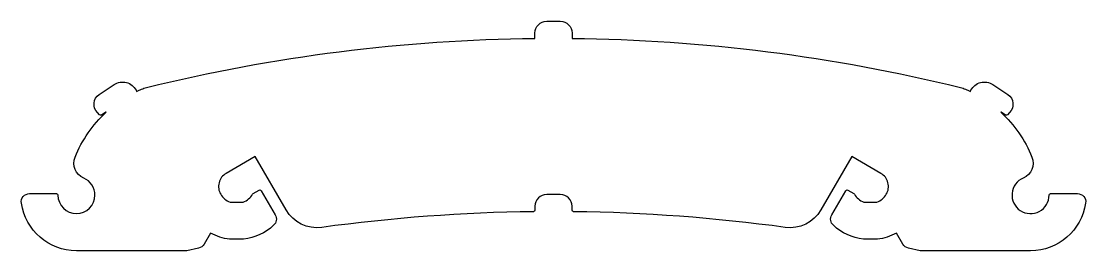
# Model space of a CAD drawing. Extents: x -78 to 78, y -30 to 4.
import ezdxf

# ---------------------------------------------------------------- set-up
doc = ezdxf.new("R2010")
doc.units = 0

msp = doc.modelspace()

# ---------------------------------------------------------------- linework, layer by layer
at = {"layer": '1', "color": 1}
msp.add_lwpolyline([(68.501, -23.674, 0.598), (72.718, -21.407, -0.414), (72.943, -21.182), (76.87, -21.182, -0.457), (78.082, -22.583, -0.372), (70, -29.575), (53.842, -29.575, -0.053), (53.795, -29.57), (52.078, -29.201, -0.212), (51.275, -28.615), (50.332, -26.983, -0.092), (47.529, -27.886, -0.032), (47.5, -27.888), (45.5, -27.888, -0.032), (45.471, -27.886, -0.154), (41.064, -25.842, -0.352), (40.829, -24.325), (42.891, -20.755, -0.414), (43.198, -20.672), (44.064, -21.172, -0.132), (44.146, -21.255, 0.173), (45.54, -22.438), (47.46, -22.438, 0.169), (48.832, -21.292, 0.419), (48.032, -18.209), (43.763, -15.744), (39.235, -23.586, -0.305), (33.999, -26.15, 0.031), (2.947, -23.843, -0.411), (2.725, -23.618), (2.725, -23.05, 0.414), (1, -21.325), (-1, -21.325, 0.414), (-2.725, -23.05), (-2.725, -23.618, -0.411), (-2.947, -23.843, 0.031), (-33.999, -26.15, -0.305), (-39.235, -23.586), (-43.763, -15.744), (-48.032, -18.209, 0.419), (-48.832, -21.292, 0.169), (-47.46, -22.438), (-45.54, -22.438, 0.173), (-44.146, -21.255, -0.132), (-44.064, -21.172), (-43.198, -20.672, -0.414), (-42.891, -20.755), (-40.829, -24.325, -0.352), (-41.064, -25.842, -0.154), (-45.471, -27.886, -0.032), (-45.5, -27.888), (-47.5, -27.888, -0.032), (-47.529, -27.886, -0.092), (-50.332, -26.983), (-51.275, -28.615, -0.212), (-52.078, -29.201), (-53.795, -29.57, -0.053), (-53.842, -29.575), (-70, -29.575, -0.372), (-78.082, -22.584, -0.457), (-76.87, -21.182), (-72.943, -21.182, -0.414), (-72.718, -21.407, 1), (-67.282, -21.407, 0.301), (-68.937, -18.906, -0.41), (-70.208, -15.822, -0.11), (-65.657, -9.244), (-65.677, -9.214), (-66.321, -9.645, -0.358), (-66.605, -9.618), (-66.928, -9.295, -0.472), (-66.668, -6.643), (-64.47, -5.169, -0.452), (-61.261, -6.017), (-61.177, -6.185, -0.011), (-60.461, -5.857, -0.042), (-59.711, -5.604, -0.058), (-2.725, 1.61), (-2.725, 2.4, -0.414), (-1, 4.125), (1, 4.125, -0.414), (2.725, 2.4), (2.725, 1.61, -0.058), (59.711, -5.604, -0.042), (60.461, -5.857, -0.011), (61.177, -6.185), (61.261, -6.017, -0.452), (64.47, -5.169), (66.668, -6.643, -0.472), (66.928, -9.295), (66.605, -9.618, -0.358), (66.321, -9.645), (65.677, -9.214), (65.657, -9.244, -0.11), (70.208, -15.822, -0.41), (68.937, -18.906, 0.598), (68.501, -23.674, 0.598)], format="xyb", close=True, dxfattribs=at)

doc.saveas('drawing.dxf')
